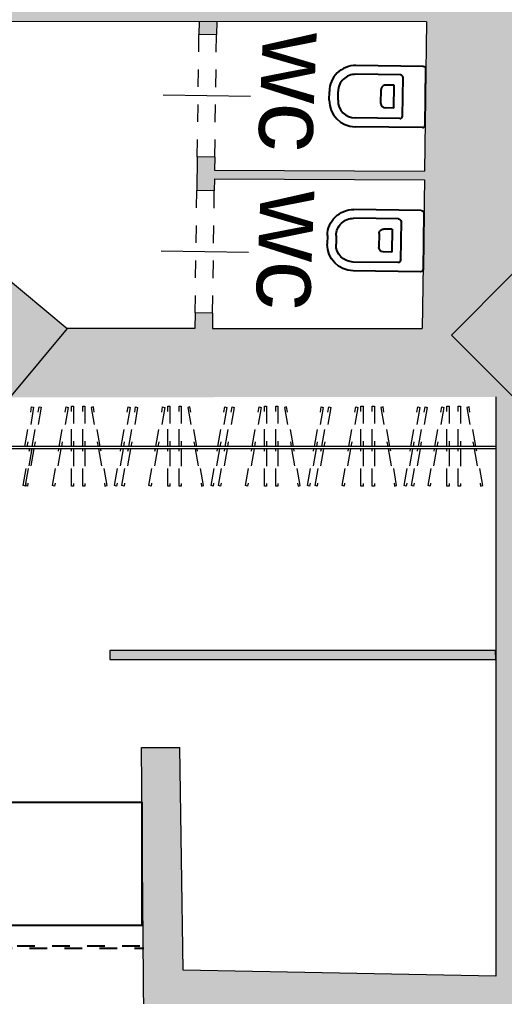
# Model space of a CAD drawing. Header units: millimetres. Extents: x 3 to 61.4, y 5.2 to 39.6.
# Drawn here: x 47.39 to 50.16, y 23.88 to 29.47 of the extents above; entities that cross this region are included whole.
import ezdxf

# ---------------------------------------------------------------- set-up
doc = ezdxf.new("R2010")
doc.units = ezdxf.units.MM
doc.linetypes.add('_DASHED', pattern=[0.282222, 0.141111, -0.141111])
doc.layers.get('Defpoints').update_dxf_attribs({"color": 6, "true_color": 0xff00ff})
for name, color, linetype in [('_MURI', 6, 'Continuous'), ('_TRF-tratteggio muri', 250, 'Continuous'), ('TRF_ARREDO', 252, 'Continuous')]:
    doc.layers.add(name, color=color, linetype=linetype)
doc.layers.add('_TRF-MURATURA ESISTENTE', color=250, linetype='Continuous', lineweight=18, true_color=0x333333)
for name, color, linetype, true_color in [('_TRF-TESTO', 7, 'Continuous', 0x848484), ('_TRF-tratteggio pilastri', 7, 'Continuous', 0x000000), ('RETINO', 9, 'Continuous', 0x808080)]:
    doc.layers.add(name, color=color, linetype=linetype, true_color=true_color)
doc.styles.get("Standard").update_dxf_attribs({"font": 'arial.ttf'})

# ---------------------------------------------------------------- blocks, each defined once
blk = doc.blocks.new('ORR14C235')
at = {"color": 0, "linetype": 'ByBlock', "lineweight": -2}
for p, q in [((0.16, 0), (-0.16, 0)), ((-0.175, -0.015), (-0.175, -0.4)), ((0.175, -0.015), (0.175, -0.4)), ((-0.125, -0.145), (-0.125, -0.4)), ((0.11, -0.13), (-0.11, -0.13)), ((0.125, -0.145), (0.125, -0.4)), ((0.065, -0.18), (-0.065, -0.18)), ((-0.065, -0.18), (-0.065, -0.23)), ((0.065, -0.18), (0.065, -0.23)), ((0.04, -0.255), (-0.04, -0.255)), ((0.025, -0.5), (-0.025, -0.5)), ((0.025, -0.55), (-0.025, -0.55))]:
    blk.add_line(p, q, dxfattribs=at)
for centre, radius, start, end in [((-0.16, -0.015), 0.015, 90, 180), ((0, 0), 0.0000003, 90, 152.5342), ((0, 0), 0.0000003, 332.5342, 90), ((0, 0), 0.0000003, 332.5342, 90), ((0, 0), 0.0000001, 332.5342, 90), ((0, 0), 0.0000001, 270, 332.5342), ((0, 0), 0.0000001, 270, 332.5342), ((0, 0), 0.0000001, 332.5342, 90), ((0, 0), 0.0000001, 90, 152.5342), ((0, 0), 0.0000001, 90, 152.5342), ((0, 0), 0.0000001, 152.5342, 270), ((0, 0), 0.0000001, 90, 152.5342), ((0, 0), 0.0000001, 0, 90), ((0, 0), 0.0000001, 90, 180), ((0, 0), 0.0000001, 180, 270), ((0, 0), 0.0000001, 270, 0), ((0, 0), 0.0000001, 0, 90), ((0, 0), 0.0000001, 90, 180), ((0.16, -0.015), 0.015, 0, 90), ((0, 0), 0.0000003, 152.5342, 270), ((0, 0), 0.0000003, 270, 332.5342), ((0, 0), 0.0000001, 270, 332.5342), ((0, 0), 0.0000001, 332.5342, 90), ((0, 0), 0.0000001, 90, 152.5342), ((0, 0), 0.0000001, 152.5342, 270), ((0, 0), 0.0000001, 332.5342, 90), ((0, 0), 0.0000001, 90, 152.5342), ((0, 0), 0.0000001, 152.5342, 270), ((0, 0), 0.0000001, 180, 270), ((0, 0), 0.0000001, 180, 270), ((0, 0), 0.0000001, 90, 180), ((0, 0), 0.0000001, 0, 90), ((0, 0), 0.0000001, 270, 0), ((0, 0), 0.0000001, 180, 270), ((0, 0), 0.0000001, 90, 180), ((0, 0), 0.0000001, 270, 0), ((0, 0), 0.0000001, 360, 90), ((0, 0), 0.0000001, 270, 360), ((0, 0), 0.0000001, 180, 270), ((0, 0), 0.0000001, 90, 180), ((-0.11, -0.145), 0.015, 90, 180), ((0.11, -0.145), 0.015, 0, 90), ((-0.04, -0.23), 0.025, 180, 270), ((0.04, -0.23), 0.025, 270, 0), ((-0.025, -0.4), 0.15, 180, 270), ((-0.025, -0.4), 0.1, 180, 270), ((0.025, -0.4), 0.15, 270, 0), ((0.025, -0.4), 0.1, 270, 0)]:
    blk.add_arc(centre, radius, start, end, dxfattribs=at)
blk = doc.blocks.new('A$C533741D5')
at = {"layer": 'RETINO', "xscale": 100, "yscale": 100, "zscale": 100, "rotation": 90}
blk.add_blockref('ORR14C235', (-20.67, -66.97), dxfattribs=at)
blk = doc.blocks.new('ESISTENTE_HBTOO_TRF1')
at = {"layer": '_TRF-tratteggio muri'}
h = blk.add_hatch(color=256, dxfattribs=at)
h.dxf.hatch_style = 1
h.paths.add_polyline_path([(2921.5666, 418.2519), (2926.0166, 418.3713), (2926.4668, 418.3823), (2926.4668, 418.3834), (2926.6234, 418.3861), (2929.7182, 418.4614), (2929.7243, 418.8942), (2921.1226, 418.6902), (2921.0773, 415.4207), (2912.2771, 415.427), (2912.2555, 420.6479), (2911.808, 420.1227), (2911.8125, 418.9288), (2911.7056, 418.9241), (2911.71, 418.8242), (2911.8128, 418.8288), (2911.8285, 414.9809), (2912.3329, 414.981), (2913.3786, 414.9813), (2914.7786, 414.9813), (2916.1286, 414.9784), (2921.0712, 414.975), (2921.0594, 414.1202), (2919.8593, 414.1254), (2919.8604, 414.2006), (2919.7604, 414.202), (2919.7577, 414.0099), (2919.8577, 414.0086), (2919.8586, 414.0754), (2921.0587, 414.0702), (2921.0469, 413.2208), (2919.8468, 413.2208), (2919.848, 413.3086), (2919.748, 413.31), (2919.7468, 413.2208), (2919.0166, 413.2208), (2918.6891, 412.8269), (2921.4666, 412.829), (2921.4666, 409.5177), (2919.6801, 409.5519), (2919.661, 410.8236), (2919.4418, 410.8237), (2919.4539, 409.2839), (2925.8929, 409.2067), (2925.8943, 409.4526), (2921.7053, 409.5081), (2921.7132, 412.9757), (2921.5666, 412.8291), (2921.213, 413.1826), (2921.5666, 413.5362), (2921.6426, 413.4601)])
h = blk.add_hatch(color=256, dxfattribs=at)
h.dxf.hatch_style = 1
h.paths.add_polyline_path([(2919.8711, 414.9758), (2919.7711, 414.9759), (2919.77, 414.9019), (2919.87, 414.9006)])
h = blk.add_hatch(color=256, dxfattribs=at)
h.dxf.hatch_style = 1
h.paths.add_polyline_path([(2921.4645, 411.3783), (2919.2609, 411.3783), (2919.2609, 411.3284), (2921.4666, 411.3284)])
at = {"layer": '_TRF-tratteggio pilastri'}
for points in [[(2918.3124, 413.156), (2918.6969, 412.8363), (2919.0166, 413.2208), (2918.6321, 413.5405)], [(2921.213, 413.1826), (2921.5666, 412.8291), (2921.9201, 413.1826), (2921.5666, 413.5362)]]:
    blk.add_hatch(color=256, dxfattribs=at).paths.add_polyline_path(points, flags=0)
at = {"layer": '_TRF-MURATURA ESISTENTE'}
for p, q in [((2921.0712, 414.975), (2916.1286, 414.9784)), ((2919.7711, 414.9759), (2919.77, 414.9019)), ((2919.8711, 414.9758), (2919.87, 414.9006)), ((2921.0712, 414.975), (2921.0594, 414.1202)), ((2919.87, 414.9006), (2919.77, 414.9019)), ((2920.0652, 414.5478), (2919.5652, 414.5547)), ((2919.7604, 414.202), (2919.7577, 414.0099)), ((2919.8604, 414.2006), (2919.7604, 414.202)), ((2919.8604, 414.2006), (2919.8593, 414.1254)), ((2919.8593, 414.1254), (2921.0594, 414.1202)), ((2919.8586, 414.0754), (2919.8577, 414.0086)), ((2919.8586, 414.0754), (2921.0587, 414.0702)), ((2921.0587, 414.0702), (2921.0469, 413.2208)), ((2919.8577, 414.0086), (2919.7577, 414.0099)), ((2920.0528, 413.6558), (2919.5529, 413.6627)), ((2919.748, 413.31), (2919.7468, 413.2208)), ((2919.848, 413.3086), (2919.748, 413.31)), ((2919.848, 413.3086), (2919.8468, 413.2208)), ((2919.7468, 413.2208), (2919.0166, 413.2208)), ((2919.8468, 413.2208), (2921.0469, 413.2208)), ((2921.4666, 412.8291), (2921.4666, 409.5177)), ((2918.8886, 412.5452), (2918.3366, 412.5453)), ((2918.8886, 412.5332), (2918.3366, 412.5333)), ((2919.4406, 412.5452), (2918.8886, 412.5452)), ((2919.4406, 412.5332), (2918.8886, 412.5332)), ((2919.9926, 412.5452), (2919.4406, 412.5452)), ((2919.9926, 412.5332), (2919.4406, 412.5332)), ((2920.5446, 412.5452), (2919.9926, 412.5452)), ((2920.5446, 412.5332), (2919.9926, 412.5332)), ((2921.4666, 412.5451), (2920.5446, 412.5452)), ((2921.4666, 412.5331), (2920.5446, 412.5332)), ((2921.4666, 412.5451), (2921.0364, 412.5452)), ((2921.4666, 412.5331), (2921.0364, 412.5332)), ((2919.4539, 409.2839), (2919.4418, 410.8237)), ((2919.4418, 410.8237), (2919.661, 410.8236)), ((2919.6801, 409.5519), (2919.661, 410.8236)), ((2921.4666, 410.6419), (2921.4666, 410.2642)), ((2921.4666, 409.5177), (2919.6801, 409.5519))]:
    blk.add_line(p, q, dxfattribs=at)
at = {"layer": '_TRF-MURATURA ESISTENTE', "linetype": '_DASHED', "lineweight": 15, "ltscale": 0.01}
for p, q in [((2919.7604, 414.202), (2919.77, 414.9019)), ((2919.8604, 414.2006), (2919.87, 414.9006)), ((2919.748, 413.31), (2919.7577, 414.0099)), ((2919.848, 413.3086), (2919.8577, 414.0086))]:
    blk.add_line(p, q, dxfattribs=at)
at = {"layer": '_TRF-MURATURA ESISTENTE'}
for points in [[(2918.3124, 413.156), (2918.6321, 413.5405), (2919.0166, 413.2208), (2918.6969, 412.8363)], [(2921.213, 413.1826), (2921.5666, 413.5362), (2921.9201, 413.1826), (2921.5666, 412.8291)], [(2921.4645, 411.3783), (2919.2609, 411.3783), (2919.2609, 411.3284), (2921.4666, 411.3284)]]:
    blk.add_lwpolyline(points, close=True, dxfattribs=at)
at = {"layer": '_TRF-MURATURA ESISTENTE', "color": 252, "linetype": '_DASHED', "lineweight": 15, "ltscale": 0.01, "true_color": 0x848484}
for points in [[(2918.7736, 412.5452), (2918.8129, 412.7717), (2918.8247, 412.7697)], [(2918.8247, 412.7697), (2918.7858, 412.5452)], [(2918.8162, 412.5452), (2918.8555, 412.7717), (2918.8673, 412.7697)], [(2918.8673, 412.7697), (2918.8284, 412.5452)], [(2918.9708, 412.5452), (2919.0101, 412.7717), (2919.0219, 412.7696)], [(2919.0219, 412.7696), (2918.983, 412.5452)], [(2919.0401, 412.5452), (2919.0401, 412.7764), (2919.0521, 412.7764)], [(2919.0521, 412.7764), (2919.0521, 412.5452)], [(2919.105, 412.5452), (2919.105, 412.7764), (2919.117, 412.7764)], [(2919.117, 412.7764), (2919.117, 412.5452)], [(2919.2055, 412.5452), (2919.1662, 412.7717), (2919.1544, 412.7696)], [(2919.1544, 412.7696), (2919.1933, 412.5452)], [(2919.3256, 412.5452), (2919.3649, 412.7717), (2919.3767, 412.7696)], [(2919.3767, 412.7696), (2919.3378, 412.5452)], [(2919.3682, 412.5452), (2919.4075, 412.7717), (2919.4193, 412.7696)], [(2919.4193, 412.7696), (2919.3804, 412.5452)], [(2919.5228, 412.5452), (2919.5621, 412.7717), (2919.5739, 412.7696)], [(2919.5739, 412.7696), (2919.535, 412.5452)], [(2919.5921, 412.5452), (2919.5921, 412.7763), (2919.6041, 412.7763)], [(2919.6041, 412.7763), (2919.6041, 412.5452)], [(2919.657, 412.5452), (2919.657, 412.7763), (2919.669, 412.7763)], [(2919.669, 412.7763), (2919.669, 412.5452)], [(2919.7575, 412.5452), (2919.7182, 412.7717), (2919.7064, 412.7696)], [(2919.7064, 412.7696), (2919.7453, 412.5452)], [(2919.8776, 412.5452), (2919.9169, 412.7717), (2919.9287, 412.7696)], [(2919.9287, 412.7696), (2919.8898, 412.5452)], [(2919.9202, 412.5452), (2919.9595, 412.7717), (2919.9713, 412.7696)], [(2919.9713, 412.7696), (2919.9324, 412.5452)], [(2920.0748, 412.5452), (2920.1141, 412.7717), (2920.1259, 412.7696)], [(2920.1259, 412.7696), (2920.087, 412.5452)], [(2920.1441, 412.5452), (2920.1441, 412.7763), (2920.1561, 412.7763)], [(2920.1561, 412.7763), (2920.1561, 412.5452)], [(2920.209, 412.5452), (2920.209, 412.7763), (2920.221, 412.7763)], [(2920.221, 412.7763), (2920.221, 412.5452)], [(2920.3095, 412.5452), (2920.2702, 412.7717), (2920.2584, 412.7696)], [(2920.2584, 412.7696), (2920.2973, 412.5452)], [(2920.4296, 412.5452), (2920.4689, 412.7716), (2920.4807, 412.7696)], [(2920.4807, 412.7696), (2920.4418, 412.5452)], [(2920.4722, 412.5452), (2920.5115, 412.7716), (2920.5233, 412.7696)], [(2920.5233, 412.7696), (2920.4844, 412.5452)], [(2920.6268, 412.5452), (2920.6661, 412.7716), (2920.6779, 412.7696)], [(2920.6779, 412.7696), (2920.639, 412.5452)], [(2920.6961, 412.5452), (2920.6961, 412.7763), (2920.7081, 412.7763)], [(2920.7081, 412.7763), (2920.7081, 412.5452)], [(2920.761, 412.5452), (2920.761, 412.7763), (2920.773, 412.7763)], [(2920.773, 412.7763), (2920.773, 412.5452)], [(2920.8615, 412.5452), (2920.8222, 412.7716), (2920.8104, 412.7696)], [(2920.8104, 412.7696), (2920.8493, 412.5452)], [(2920.9816, 412.5452), (2921.0209, 412.7716), (2921.0327, 412.7696)], [(2921.0327, 412.7696), (2920.9938, 412.5452)], [(2921.0242, 412.5452), (2921.0635, 412.7716), (2921.0753, 412.7696)], [(2921.0753, 412.7696), (2921.0364, 412.5452)], [(2921.1186, 412.5452), (2921.1579, 412.7716), (2921.1698, 412.7696)], [(2921.1698, 412.7696), (2921.1308, 412.5452)], [(2921.1879, 412.5452), (2921.1879, 412.7763), (2921.1999, 412.7763)], [(2921.1999, 412.7763), (2921.1999, 412.5452)], [(2921.2528, 412.5452), (2921.2528, 412.7763), (2921.2648, 412.7763)], [(2921.2648, 412.7763), (2921.2648, 412.5452)], [(2921.3533, 412.5452), (2921.314, 412.7716), (2921.3022, 412.7696)], [(2921.3022, 412.7696), (2921.3411, 412.5452)], [(2918.8141, 412.5332), (2918.7771, 412.3198), (2918.7652, 412.3219), (2918.8019, 412.5332)], [(2918.8263, 412.5332), (2918.7893, 412.3198), (2918.7774, 412.3219), (2918.8141, 412.5332)], [(2918.9809, 412.5332), (2918.9439, 412.3198), (2918.9321, 412.3219), (2918.9687, 412.5332)], [(2919.0521, 412.5332), (2919.0521, 412.3198), (2919.0401, 412.3198), (2919.0401, 412.5332)], [(2919.117, 412.5332), (2919.117, 412.3198), (2919.105, 412.3198), (2919.105, 412.5332)], [(2919.1954, 412.5332), (2919.2324, 412.3198), (2919.2442, 412.3218), (2919.2076, 412.5332)], [(2919.3357, 412.5332), (2919.2986, 412.3198), (2919.2868, 412.3218), (2919.3235, 412.5332)], [(2919.3783, 412.5332), (2919.3413, 412.3198), (2919.3294, 412.3218), (2919.3661, 412.5332)], [(2919.5329, 412.5332), (2919.4959, 412.3198), (2919.4841, 412.3218), (2919.5207, 412.5332)], [(2919.6041, 412.5332), (2919.6041, 412.3198), (2919.5921, 412.3198), (2919.5921, 412.5332)], [(2919.669, 412.5332), (2919.669, 412.3198), (2919.657, 412.3198), (2919.657, 412.5332)], [(2919.7474, 412.5332), (2919.7844, 412.3198), (2919.7962, 412.3218), (2919.7596, 412.5332)], [(2919.8877, 412.5332), (2919.8506, 412.3198), (2919.8388, 412.3218), (2919.8755, 412.5332)], [(2919.9303, 412.5332), (2919.8933, 412.3198), (2919.8814, 412.3218), (2919.9181, 412.5332)], [(2920.0849, 412.5332), (2920.0479, 412.3198), (2920.0361, 412.3218), (2920.0727, 412.5332)], [(2920.1561, 412.5332), (2920.1561, 412.3198), (2920.1441, 412.3198), (2920.1441, 412.5332)], [(2920.221, 412.5332), (2920.221, 412.3198), (2920.209, 412.3198), (2920.209, 412.5332)], [(2920.2994, 412.5332), (2920.3364, 412.3197), (2920.3482, 412.3218), (2920.3116, 412.5332)], [(2920.4397, 412.5332), (2920.4026, 412.3197), (2920.3908, 412.3218), (2920.4275, 412.5332)], [(2920.4823, 412.5332), (2920.4453, 412.3197), (2920.4334, 412.3218), (2920.4701, 412.5332)], [(2920.6369, 412.5332), (2920.5999, 412.3197), (2920.5881, 412.3218), (2920.6247, 412.5332)], [(2920.7081, 412.5332), (2920.7081, 412.3197), (2920.6961, 412.3197), (2920.6961, 412.5332)], [(2920.773, 412.5332), (2920.773, 412.3197), (2920.761, 412.3197), (2920.761, 412.5332)], [(2920.8514, 412.5332), (2920.8884, 412.3197), (2920.9002, 412.3218), (2920.8636, 412.5332)], [(2920.9917, 412.5332), (2920.9546, 412.3197), (2920.9428, 412.3218), (2920.9795, 412.5332)], [(2921.0343, 412.5332), (2920.9973, 412.3197), (2920.9854, 412.3218), (2921.0221, 412.5332)], [(2921.1287, 412.5332), (2921.0917, 412.3197), (2921.0799, 412.3218), (2921.1166, 412.5332)], [(2921.1999, 412.5332), (2921.1999, 412.3197), (2921.1879, 412.3197), (2921.1879, 412.5332)], [(2921.2648, 412.5332), (2921.2648, 412.3197), (2921.2528, 412.3197), (2921.2528, 412.5332)], [(2921.3432, 412.5332), (2921.3802, 412.3197), (2921.3921, 412.3218), (2921.3554, 412.5332)]]:
    blk.add_lwpolyline(points, dxfattribs=at)
at = {"layer": 'Defpoints', "color": 18, "linetype": '_DASHED', "lineweight": 15, "true_color": 0x000000}
for p, xscale, yscale, zscale, rotation in [((2920.8492, 413.8769), 0.009999999999985422, 0.009999999999985422, 0.009999999999985422, 179.2041877373384), ((2920.8564, 414.3926), -0.009999999999874186, 0.009999999999763533, 0.009999999999990905, 359.2063664358139)]:
    blk.add_blockref('A$C533741D5', p, dxfattribs=dict(at, xscale=xscale, yscale=yscale, zscale=zscale, rotation=rotation))
at = {"layer": '_TRF-TESTO', "char_height": 0.4, "width": 2.152174, "attachment_point": 1, "rotation": 267.6991}
for insert in [(2920.5359, 414.9051), (2920.5227, 414.0005)]:
    blk.add_mtext('wc', dxfattribs=dict(at, insert=insert))
blk = doc.blocks.new('cartongesso area cucina e guardaroba hbtoo')
at = {"layer": '_MURI', "linetype": '_DASHED', "ltscale": 0.2}
blk.add_line((3649.459, 398.1816), (3655.5125, 398.1816), dxfattribs=at)
at = {"layer": 'TRF_ARREDO', "color": 5, "linetype": '_DASHED', "ltscale": 0.2}
blk.add_line((3650.189, 398.1946), (3655.5085, 398.1946), dxfattribs=at)

msp = doc.modelspace()

# ---------------------------------------------------------------- linework, layer by layer
at = {"layer": 'TRF_ARREDO'}
msp.add_lwpolyline([(42.1232, 24.288), (48.091, 24.288), (48.091, 24.989), (42.1232, 24.989)], close=True, dxfattribs=at)

# ---------------------------------------------------------------- block references
at = {"layer": '_TRF-tratteggio muri'}
msp.add_blockref('ESISTENTE_HBTOO_TRF1', (-2871.3532, -385.5201), dxfattribs=at)
at = {"layer": 'TRF_ARREDO'}
msp.add_blockref('cartongesso area cucina e guardaroba hbtoo', (-3607.411, -374.024), dxfattribs=at)

doc.saveas('drawing.dxf')
